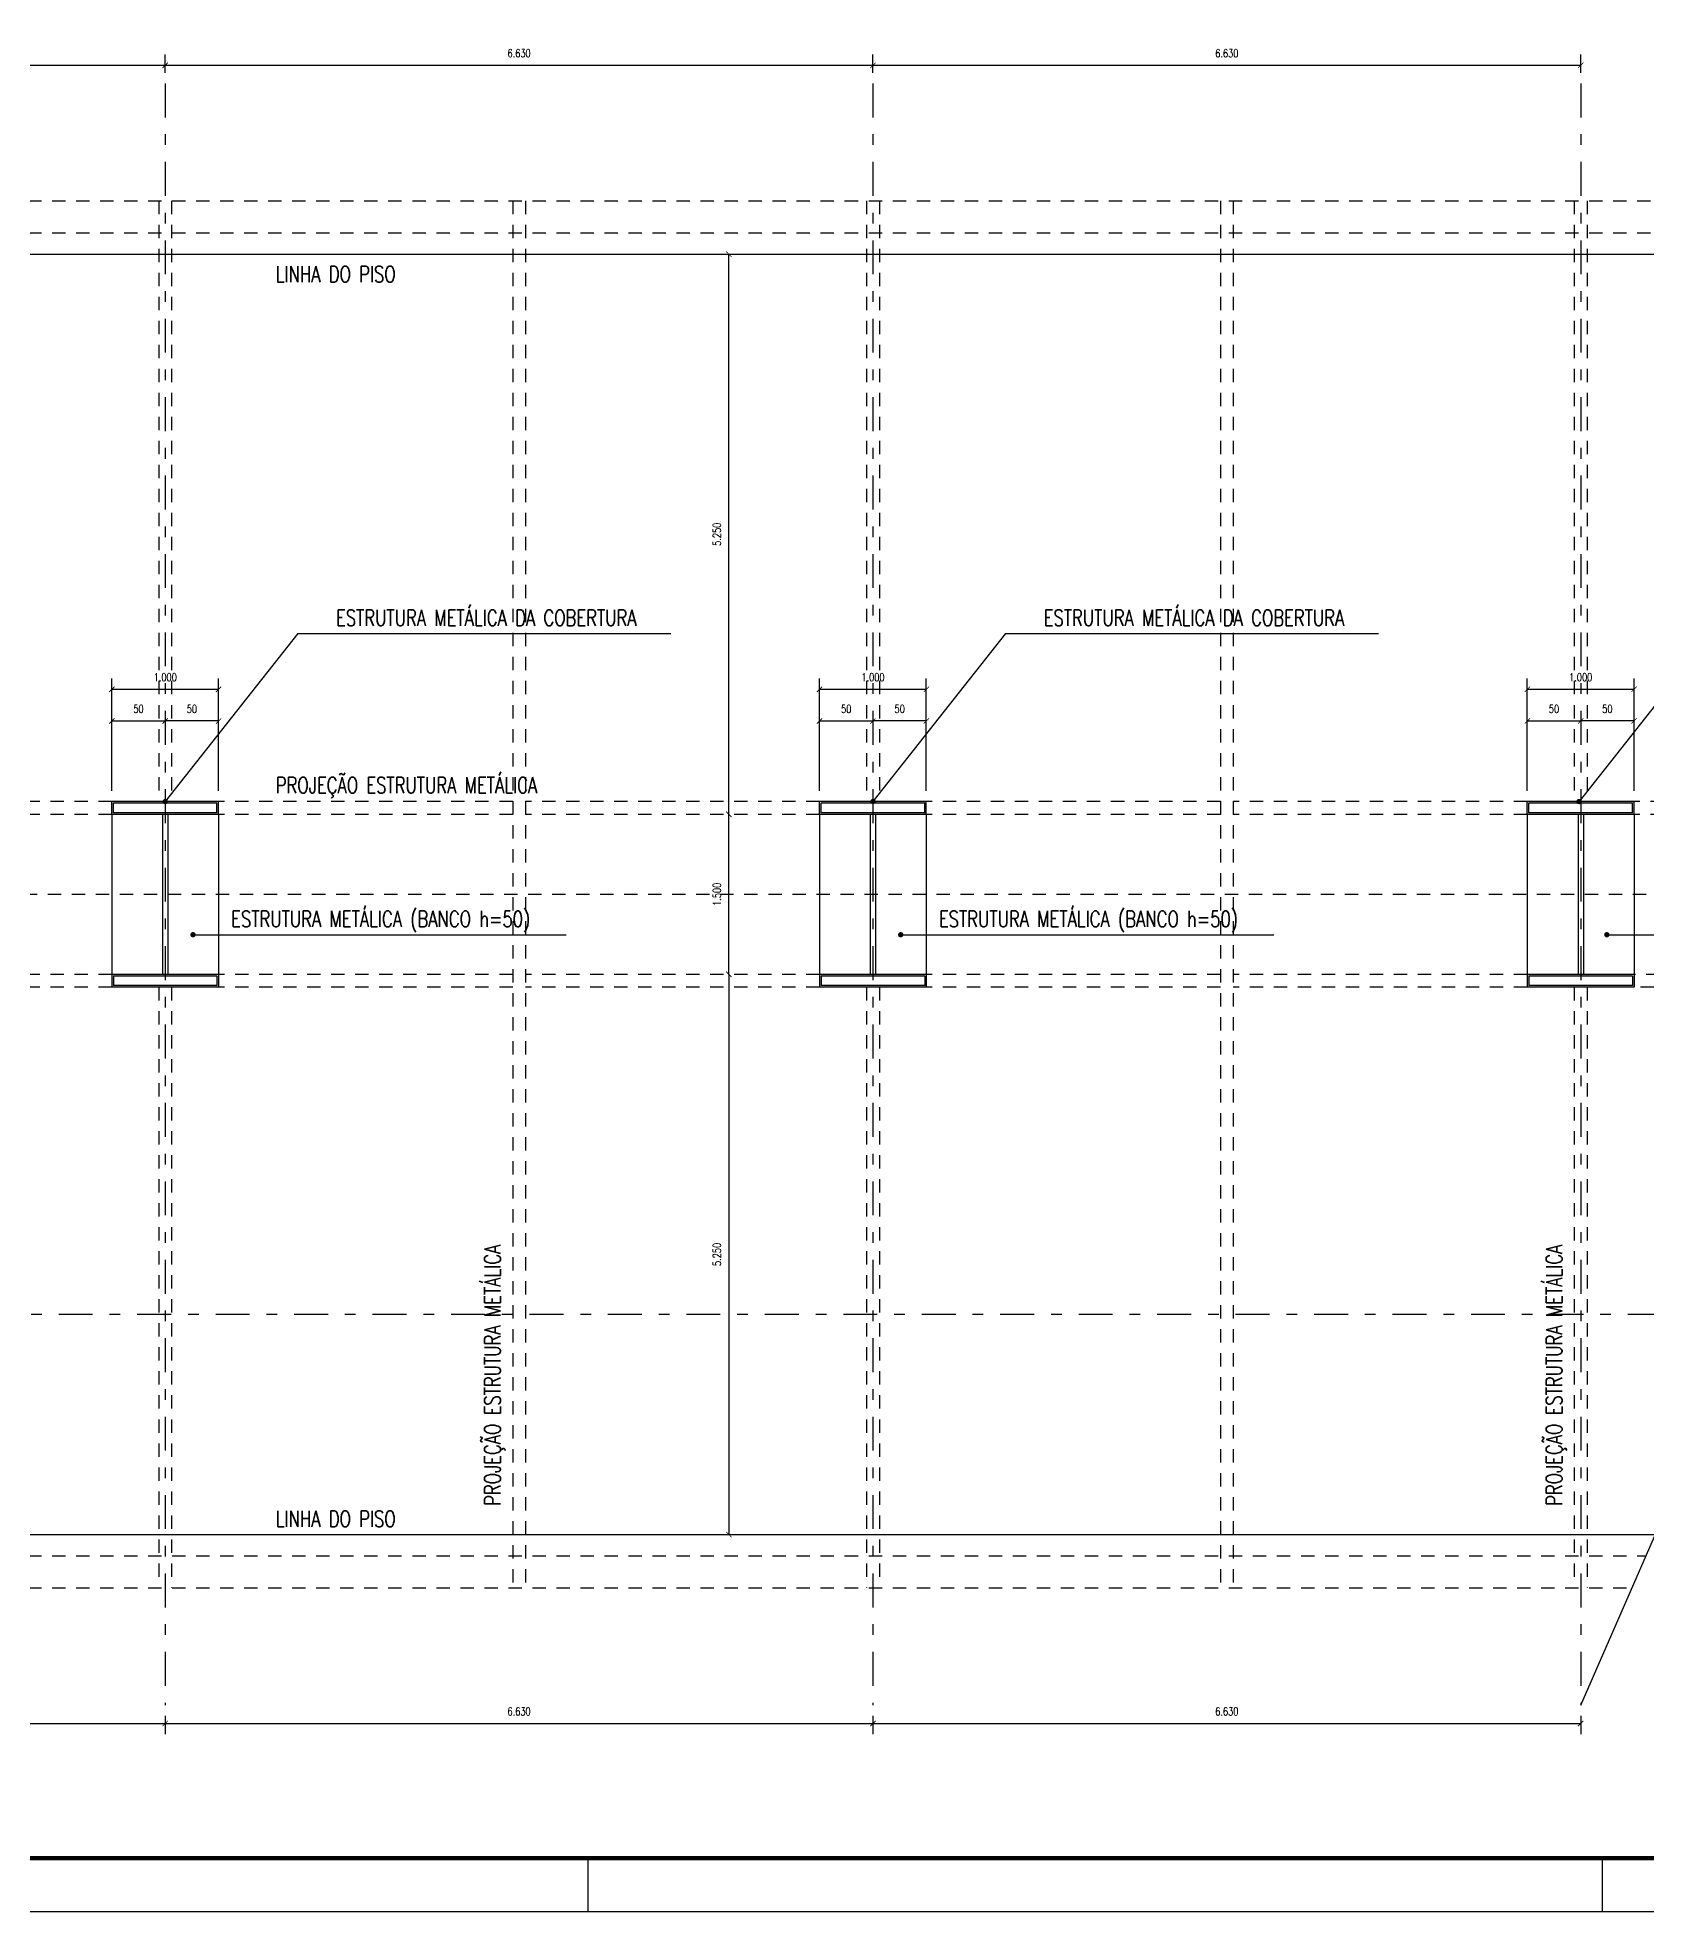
# Model space of a CAD drawing. Extents: x 231.8 to 328.5, y 64.7 to 125.7.
# Drawn here: x 294.85 to 309.92, y 64.69 to 82.26 of the extents above; entities that cross this region are included whole.
import ezdxf

# ---------------------------------------------------------------- set-up
doc = ezdxf.new("R2010")
doc.units = 0
doc.header["$LTSCALE"] = 0.1
doc.header["$MEASUREMENT"] = 0
doc.header["$PDMODE"] = 3
doc.linetypes.add('DASHDOT2', pattern=[12.7, 6.35, -3.175, 0, -3.175])
doc.linetypes.add('DASHED2', pattern=[0.375, 0.25, -0.125])
doc.layers.get('0').update_dxf_attribs({"linetype": 'CONTINUOUS'})
doc.layers.get('DEFPOINTS').update_dxf_attribs({"linetype": 'CONTINUOUS'})
for name, color, linetype in [('COTAS', 1, 'CONTINUOUS'), ('EIXO', 1, 'DASHDOT2'), ('ESTRUTURA_METÁLICA', 250, 'CONTINUOUS'), ('INDIC', 1, 'CONTINUOUS'), ('LINHA_DE_CORTE', 3, 'DASHDOT2'), ('PISO', 250, 'CONTINUOUS'), ('PRANCHA', 15, 'CONTINUOUS'), ('PROJEÇÃO', 7, 'DASHED2'), ('TEXTO_PISO_ÁREA', 1, 'CONTINUOUS')]:
    doc.layers.add(name, color=color, linetype=linetype)
doc.styles.add('STYLE1', font='romans.shx', dxfattribs={"width": 0.75, "height": 0.075})
doc.dimstyles.get("Standard").update_dxf_attribs({"dimtxt": 0.18, "dimasz": 0.18, "dimexe": 0.18, "dimexo": 0.0625, "dimgap": 0.09, "dimtad": 0, "dimtih": 1, "dimtoh": 1, "dimdec": 4, "dimzin": 0, "dimdsep": 46, "dimtxsty": 'Standard', "dimcen": 0.09, "dimadec": 0, "dimazin": 0, "dimtfac": 1, "dimtdec": 4, "dimtofl": 0, "dimtmove": 0, "dimatfit": 3, "dimfxl": 1, "dimtolj": 1, "dimtzin": 0, "dimarcsym": 0})

# ---------------------------------------------------------------- blocks, each defined once
blk = doc.blocks.new('_ARCHTICK')
at = {"color": 0, "linetype": 'ByBlock', "const_width": 0.15}
blk.add_lwpolyline([(-0.5, -0.5), (0.5, 0.5)], dxfattribs=at)
blk = doc.blocks.new('*D236')
at = {"color": 1, "linetype": 'ByBlock'}
for p, q in [((289.413, 66.527), (289.413, 66.356)), ((289.413, 66.456), (296.043, 66.456)), ((296.043, 66.527), (296.043, 66.356))]:
    blk.add_line(p, q, dxfattribs=at)
at = {"layer": 'DEFPOINTS', "color": 0, "linetype": 'ByBlock'}
for p in [(289.413, 66.627), (296.043, 66.627), (296.043, 66.456)]:
    blk.add_point(p, dxfattribs=at)
at = {"color": 1, "linetype": 'ByBlock', "xscale": 0.05, "yscale": 0.05, "zscale": 0.05, "rotation": 180}
blk.add_blockref('_ARCHTICK', (289.413, 66.456), dxfattribs=at)
at = {"color": 1, "linetype": 'ByBlock', "xscale": 0.05, "yscale": 0.05, "zscale": 0.05}
blk.add_blockref('_ARCHTICK', (296.043, 66.456), dxfattribs=at)
at = {"color": 60, "linetype": 'ByBlock', "insert": (292.728, 66.569), "char_height": 0.075, "attachment_point": 5, "style": 'STYLE1'}
blk.add_mtext('\\A1;6.630', dxfattribs=at)
blk = doc.blocks.new('*D237')
at = {"color": 1, "linetype": 'ByBlock'}
for p, q in [((296.043, 66.527), (296.043, 66.356)), ((296.043, 66.456), (302.673, 66.456)), ((302.673, 66.527), (302.673, 66.356))]:
    blk.add_line(p, q, dxfattribs=at)
at = {"layer": 'DEFPOINTS', "color": 0, "linetype": 'ByBlock'}
for p in [(296.043, 66.627), (302.673, 66.627), (302.673, 66.456)]:
    blk.add_point(p, dxfattribs=at)
at = {"color": 1, "linetype": 'ByBlock', "xscale": 0.05, "yscale": 0.05, "zscale": 0.05, "rotation": 180}
blk.add_blockref('_ARCHTICK', (296.043, 66.456), dxfattribs=at)
at = {"color": 1, "linetype": 'ByBlock', "xscale": 0.05, "yscale": 0.05, "zscale": 0.05}
blk.add_blockref('_ARCHTICK', (302.673, 66.456), dxfattribs=at)
at = {"color": 60, "linetype": 'ByBlock', "insert": (299.358, 66.569), "char_height": 0.075, "attachment_point": 5, "style": 'STYLE1'}
blk.add_mtext('\\A1;6.630', dxfattribs=at)
blk = doc.blocks.new('*D238')
at = {"color": 1, "linetype": 'ByBlock'}
for p, q in [((302.673, 66.527), (302.673, 66.356)), ((302.673, 66.456), (309.303, 66.456)), ((309.303, 66.527), (309.303, 66.356))]:
    blk.add_line(p, q, dxfattribs=at)
at = {"layer": 'DEFPOINTS', "color": 0, "linetype": 'ByBlock'}
for p in [(302.673, 66.627), (309.303, 66.627), (309.303, 66.456)]:
    blk.add_point(p, dxfattribs=at)
at = {"color": 1, "linetype": 'ByBlock', "xscale": 0.05, "yscale": 0.05, "zscale": 0.05, "rotation": 180}
blk.add_blockref('_ARCHTICK', (302.673, 66.456), dxfattribs=at)
at = {"color": 1, "linetype": 'ByBlock', "xscale": 0.05, "yscale": 0.05, "zscale": 0.05}
blk.add_blockref('_ARCHTICK', (309.303, 66.456), dxfattribs=at)
at = {"color": 60, "linetype": 'ByBlock', "insert": (305.988, 66.569), "char_height": 0.075, "attachment_point": 5, "style": 'STYLE1'}
blk.add_mtext('\\A1;6.630', dxfattribs=at)
blk = doc.blocks.new('*D249')
at = {"color": 1, "linetype": 'ByBlock'}
blk.add_line((288.063, 73.477), (288.063, 68.227), dxfattribs=at)
at = {"layer": 'DEFPOINTS', "color": 0, "linetype": 'ByBlock'}
for p in [(288.063, 73.477), (288.063, 68.227), (288.063, 68.227)]:
    blk.add_point(p, dxfattribs=at)
at = {"color": 1, "linetype": 'ByBlock', "xscale": 0.05, "yscale": 0.05, "zscale": 0.05}
for p, rotation in [((288.063, 73.477), 90), ((288.063, 68.227), 270)]:
    blk.add_blockref('_ARCHTICK', p, dxfattribs=dict(at, rotation=rotation))
at = {"color": 60, "linetype": 'ByBlock', "insert": (287.951, 70.852), "char_height": 0.075, "attachment_point": 5, "rotation": 90, "style": 'STYLE1'}
blk.add_mtext('\\A1;5.250', dxfattribs=at)
blk = doc.blocks.new('*D250')
at = {"color": 1, "linetype": 'ByBlock'}
blk.add_line((288.063, 73.477), (288.063, 74.977), dxfattribs=at)
at = {"layer": 'DEFPOINTS', "color": 0, "linetype": 'ByBlock'}
for p in [(288.063, 74.977), (288.063, 74.977), (288.063, 73.477)]:
    blk.add_point(p, dxfattribs=at)
at = {"color": 1, "linetype": 'ByBlock', "xscale": 0.05, "yscale": 0.05, "zscale": 0.05}
for p, rotation in [((288.063, 74.977), 90), ((288.063, 73.477), 270)]:
    blk.add_blockref('_ARCHTICK', p, dxfattribs=dict(at, rotation=rotation))
at = {"color": 60, "linetype": 'ByBlock', "insert": (287.951, 74.227), "char_height": 0.075, "attachment_point": 5, "rotation": 90, "style": 'STYLE1'}
blk.add_mtext('\\A1;1.500', dxfattribs=at)
blk = doc.blocks.new('*D251')
at = {"color": 1, "linetype": 'ByBlock'}
blk.add_line((288.063, 74.977), (288.063, 80.227), dxfattribs=at)
at = {"layer": 'DEFPOINTS', "color": 0, "linetype": 'ByBlock'}
for p in [(288.063, 80.227), (288.063, 80.227), (288.063, 74.977)]:
    blk.add_point(p, dxfattribs=at)
at = {"color": 1, "linetype": 'ByBlock', "xscale": 0.05, "yscale": 0.05, "zscale": 0.05}
for p, rotation in [((288.063, 80.227), 90), ((288.063, 74.977), 270)]:
    blk.add_blockref('_ARCHTICK', p, dxfattribs=dict(at, rotation=rotation))
at = {"color": 60, "linetype": 'ByBlock', "insert": (287.951, 77.602), "char_height": 0.075, "attachment_point": 5, "rotation": 90, "style": 'STYLE1'}
blk.add_mtext('\\A1;5.250', dxfattribs=at)
blk = doc.blocks.new('*D255')
at = {"color": 1, "linetype": 'ByBlock'}
for p, q in [((302.673, 81.927), (302.673, 82.097)), ((309.303, 81.927), (309.303, 82.097)), ((302.673, 81.997), (309.303, 81.997))]:
    blk.add_line(p, q, dxfattribs=at)
at = {"layer": 'DEFPOINTS', "color": 0, "linetype": 'ByBlock'}
for p in [(309.303, 81.997), (302.673, 81.827), (309.303, 81.827)]:
    blk.add_point(p, dxfattribs=at)
at = {"color": 1, "linetype": 'ByBlock', "xscale": 0.05, "yscale": 0.05, "zscale": 0.05, "rotation": 180}
blk.add_blockref('_ARCHTICK', (302.673, 81.997), dxfattribs=at)
at = {"color": 1, "linetype": 'ByBlock', "xscale": 0.05, "yscale": 0.05, "zscale": 0.05}
blk.add_blockref('_ARCHTICK', (309.303, 81.997), dxfattribs=at)
at = {"color": 60, "linetype": 'ByBlock', "insert": (305.988, 82.11), "char_height": 0.075, "attachment_point": 5, "style": 'STYLE1'}
blk.add_mtext('\\A1;6.630', dxfattribs=at)
blk = doc.blocks.new('*D254')
at = {"color": 1, "linetype": 'ByBlock'}
for p, q in [((296.043, 81.927), (296.043, 82.097)), ((302.673, 81.927), (302.673, 82.097)), ((296.043, 81.997), (302.673, 81.997))]:
    blk.add_line(p, q, dxfattribs=at)
at = {"layer": 'DEFPOINTS', "color": 0, "linetype": 'ByBlock'}
for p in [(302.673, 81.997), (296.043, 81.827), (302.673, 81.827)]:
    blk.add_point(p, dxfattribs=at)
at = {"color": 1, "linetype": 'ByBlock', "xscale": 0.05, "yscale": 0.05, "zscale": 0.05, "rotation": 180}
blk.add_blockref('_ARCHTICK', (296.043, 81.997), dxfattribs=at)
at = {"color": 1, "linetype": 'ByBlock', "xscale": 0.05, "yscale": 0.05, "zscale": 0.05}
blk.add_blockref('_ARCHTICK', (302.673, 81.997), dxfattribs=at)
at = {"color": 60, "linetype": 'ByBlock', "insert": (299.358, 82.11), "char_height": 0.075, "attachment_point": 5, "style": 'STYLE1'}
blk.add_mtext('\\A1;6.630', dxfattribs=at)
blk = doc.blocks.new('*D253')
at = {"color": 1, "linetype": 'ByBlock'}
for p, q in [((289.413, 81.927), (289.413, 82.097)), ((296.043, 81.927), (296.043, 82.097)), ((289.413, 81.997), (296.043, 81.997))]:
    blk.add_line(p, q, dxfattribs=at)
at = {"layer": 'DEFPOINTS', "color": 0, "linetype": 'ByBlock'}
for p in [(296.043, 81.997), (289.413, 81.827), (296.043, 81.827)]:
    blk.add_point(p, dxfattribs=at)
at = {"color": 1, "linetype": 'ByBlock', "xscale": 0.05, "yscale": 0.05, "zscale": 0.05, "rotation": 180}
blk.add_blockref('_ARCHTICK', (289.413, 81.997), dxfattribs=at)
at = {"color": 1, "linetype": 'ByBlock', "xscale": 0.05, "yscale": 0.05, "zscale": 0.05}
blk.add_blockref('_ARCHTICK', (296.043, 81.997), dxfattribs=at)
at = {"color": 60, "linetype": 'ByBlock', "insert": (292.728, 82.11), "char_height": 0.075, "attachment_point": 5, "style": 'STYLE1'}
blk.add_mtext('\\A1;6.630', dxfattribs=at)
blk = doc.blocks.new('*D261')
at = {"color": 1, "linetype": 'ByBlock'}
for p, q in [((288.913, 75.297), (288.913, 76.249)), ((289.913, 75.297), (289.913, 76.249)), ((288.913, 76.149), (289.913, 76.149))]:
    blk.add_line(p, q, dxfattribs=at)
at = {"layer": 'DEFPOINTS', "color": 0, "linetype": 'ByBlock'}
for p in [(289.913, 76.149), (288.913, 75.197), (289.913, 75.197)]:
    blk.add_point(p, dxfattribs=at)
at = {"color": 1, "linetype": 'ByBlock', "xscale": 0.05, "yscale": 0.05, "zscale": 0.05, "rotation": 180}
blk.add_blockref('_ARCHTICK', (288.913, 76.149), dxfattribs=at)
at = {"color": 1, "linetype": 'ByBlock', "xscale": 0.05, "yscale": 0.05, "zscale": 0.05}
blk.add_blockref('_ARCHTICK', (289.913, 76.149), dxfattribs=at)
at = {"color": 60, "linetype": 'ByBlock', "insert": (289.413, 76.262), "char_height": 0.075, "attachment_point": 5, "style": 'STYLE1'}
blk.add_mtext('\\A1;1.000', dxfattribs=at)
blk = doc.blocks.new('*D260')
at = {"color": 1, "linetype": 'ByBlock'}
for p, q in [((289.913, 75.197), (289.913, 75.952)), ((289.913, 75.852), (289.413, 75.852))]:
    blk.add_line(p, q, dxfattribs=at)
at = {"layer": 'DEFPOINTS', "color": 0, "linetype": 'ByBlock'}
for p in [(289.413, 75.852), (289.413, 75.852), (289.913, 75.097)]:
    blk.add_point(p, dxfattribs=at)
at = {"color": 1, "linetype": 'ByBlock', "xscale": 0.05, "yscale": 0.05, "zscale": 0.05, "rotation": 180}
blk.add_blockref('_ARCHTICK', (289.413, 75.852), dxfattribs=at)
at = {"color": 1, "linetype": 'ByBlock', "xscale": 0.05, "yscale": 0.05, "zscale": 0.05}
blk.add_blockref('_ARCHTICK', (289.913, 75.852), dxfattribs=at)
at = {"color": 60, "linetype": 'ByBlock', "insert": (289.663, 75.965), "char_height": 0.075, "attachment_point": 5, "style": 'STYLE1'}
blk.add_mtext('\\A1;50', dxfattribs=at)
blk = doc.blocks.new('*D259')
at = {"color": 1, "linetype": 'ByBlock'}
for p, q in [((288.913, 75.197), (288.913, 75.952)), ((288.913, 75.852), (289.413, 75.852))]:
    blk.add_line(p, q, dxfattribs=at)
at = {"layer": 'DEFPOINTS', "color": 0, "linetype": 'ByBlock'}
for p in [(289.413, 75.852), (289.413, 75.852), (288.913, 75.097)]:
    blk.add_point(p, dxfattribs=at)
at = {"color": 1, "linetype": 'ByBlock', "xscale": 0.05, "yscale": 0.05, "zscale": 0.05, "rotation": 180}
blk.add_blockref('_ARCHTICK', (288.913, 75.852), dxfattribs=at)
at = {"color": 1, "linetype": 'ByBlock', "xscale": 0.05, "yscale": 0.05, "zscale": 0.05}
blk.add_blockref('_ARCHTICK', (289.413, 75.852), dxfattribs=at)
at = {"color": 60, "linetype": 'ByBlock', "insert": (289.163, 75.965), "char_height": 0.075, "attachment_point": 5, "style": 'STYLE1'}
blk.add_mtext('\\A1;50', dxfattribs=at)
blk = doc.blocks.new('*D264')
at = {"color": 1, "linetype": 'ByBlock'}
for p, q in [((288.913, 75.297), (288.913, 76.249)), ((289.913, 75.297), (289.913, 76.249)), ((288.913, 76.149), (289.913, 76.149))]:
    blk.add_line(p, q, dxfattribs=at)
at = {"layer": 'DEFPOINTS', "color": 0, "linetype": 'ByBlock'}
for p in [(289.913, 76.149), (288.913, 75.197), (289.913, 75.197)]:
    blk.add_point(p, dxfattribs=at)
at = {"color": 1, "linetype": 'ByBlock', "xscale": 0.05, "yscale": 0.05, "zscale": 0.05, "rotation": 180}
blk.add_blockref('_ARCHTICK', (288.913, 76.149), dxfattribs=at)
at = {"color": 1, "linetype": 'ByBlock', "xscale": 0.05, "yscale": 0.05, "zscale": 0.05}
blk.add_blockref('_ARCHTICK', (289.913, 76.149), dxfattribs=at)
at = {"color": 60, "linetype": 'ByBlock', "insert": (289.413, 76.262), "char_height": 0.075, "attachment_point": 5, "style": 'STYLE1'}
blk.add_mtext('\\A1;1.000', dxfattribs=at)
blk = doc.blocks.new('*D263')
at = {"color": 1, "linetype": 'ByBlock'}
for p, q in [((289.913, 75.197), (289.913, 75.952)), ((289.913, 75.852), (289.413, 75.852))]:
    blk.add_line(p, q, dxfattribs=at)
at = {"layer": 'DEFPOINTS', "color": 0, "linetype": 'ByBlock'}
for p in [(289.413, 75.852), (289.413, 75.852), (289.913, 75.097)]:
    blk.add_point(p, dxfattribs=at)
at = {"color": 1, "linetype": 'ByBlock', "xscale": 0.05, "yscale": 0.05, "zscale": 0.05, "rotation": 180}
blk.add_blockref('_ARCHTICK', (289.413, 75.852), dxfattribs=at)
at = {"color": 1, "linetype": 'ByBlock', "xscale": 0.05, "yscale": 0.05, "zscale": 0.05}
blk.add_blockref('_ARCHTICK', (289.913, 75.852), dxfattribs=at)
at = {"color": 60, "linetype": 'ByBlock', "insert": (289.663, 75.965), "char_height": 0.075, "attachment_point": 5, "style": 'STYLE1'}
blk.add_mtext('\\A1;50', dxfattribs=at)
blk = doc.blocks.new('*D262')
at = {"color": 1, "linetype": 'ByBlock'}
for p, q in [((288.913, 75.197), (288.913, 75.952)), ((288.913, 75.852), (289.413, 75.852))]:
    blk.add_line(p, q, dxfattribs=at)
at = {"layer": 'DEFPOINTS', "color": 0, "linetype": 'ByBlock'}
for p in [(289.413, 75.852), (289.413, 75.852), (288.913, 75.097)]:
    blk.add_point(p, dxfattribs=at)
at = {"color": 1, "linetype": 'ByBlock', "xscale": 0.05, "yscale": 0.05, "zscale": 0.05, "rotation": 180}
blk.add_blockref('_ARCHTICK', (288.913, 75.852), dxfattribs=at)
at = {"color": 1, "linetype": 'ByBlock', "xscale": 0.05, "yscale": 0.05, "zscale": 0.05}
blk.add_blockref('_ARCHTICK', (289.413, 75.852), dxfattribs=at)
at = {"color": 60, "linetype": 'ByBlock', "insert": (289.163, 75.965), "char_height": 0.075, "attachment_point": 5, "style": 'STYLE1'}
blk.add_mtext('\\A1;50', dxfattribs=at)
blk = doc.blocks.new('*D267')
at = {"color": 1, "linetype": 'ByBlock'}
for p, q in [((288.913, 75.297), (288.913, 76.249)), ((289.913, 75.297), (289.913, 76.249)), ((288.913, 76.149), (289.913, 76.149))]:
    blk.add_line(p, q, dxfattribs=at)
at = {"layer": 'DEFPOINTS', "color": 0, "linetype": 'ByBlock'}
for p in [(289.913, 76.149), (288.913, 75.197), (289.913, 75.197)]:
    blk.add_point(p, dxfattribs=at)
at = {"color": 1, "linetype": 'ByBlock', "xscale": 0.05, "yscale": 0.05, "zscale": 0.05, "rotation": 180}
blk.add_blockref('_ARCHTICK', (288.913, 76.149), dxfattribs=at)
at = {"color": 1, "linetype": 'ByBlock', "xscale": 0.05, "yscale": 0.05, "zscale": 0.05}
blk.add_blockref('_ARCHTICK', (289.913, 76.149), dxfattribs=at)
at = {"color": 60, "linetype": 'ByBlock', "insert": (289.413, 76.262), "char_height": 0.075, "attachment_point": 5, "style": 'STYLE1'}
blk.add_mtext('\\A1;1.000', dxfattribs=at)
blk = doc.blocks.new('*D266')
at = {"color": 1, "linetype": 'ByBlock'}
for p, q in [((289.913, 75.197), (289.913, 75.952)), ((289.913, 75.852), (289.413, 75.852))]:
    blk.add_line(p, q, dxfattribs=at)
at = {"layer": 'DEFPOINTS', "color": 0, "linetype": 'ByBlock'}
for p in [(289.413, 75.852), (289.413, 75.852), (289.913, 75.097)]:
    blk.add_point(p, dxfattribs=at)
at = {"color": 1, "linetype": 'ByBlock', "xscale": 0.05, "yscale": 0.05, "zscale": 0.05, "rotation": 180}
blk.add_blockref('_ARCHTICK', (289.413, 75.852), dxfattribs=at)
at = {"color": 1, "linetype": 'ByBlock', "xscale": 0.05, "yscale": 0.05, "zscale": 0.05}
blk.add_blockref('_ARCHTICK', (289.913, 75.852), dxfattribs=at)
at = {"color": 60, "linetype": 'ByBlock', "insert": (289.663, 75.965), "char_height": 0.075, "attachment_point": 5, "style": 'STYLE1'}
blk.add_mtext('\\A1;50', dxfattribs=at)
blk = doc.blocks.new('*D265')
at = {"color": 1, "linetype": 'ByBlock'}
for p, q in [((288.913, 75.197), (288.913, 75.952)), ((288.913, 75.852), (289.413, 75.852))]:
    blk.add_line(p, q, dxfattribs=at)
at = {"layer": 'DEFPOINTS', "color": 0, "linetype": 'ByBlock'}
for p in [(289.413, 75.852), (289.413, 75.852), (288.913, 75.097)]:
    blk.add_point(p, dxfattribs=at)
at = {"color": 1, "linetype": 'ByBlock', "xscale": 0.05, "yscale": 0.05, "zscale": 0.05, "rotation": 180}
blk.add_blockref('_ARCHTICK', (288.913, 75.852), dxfattribs=at)
at = {"color": 1, "linetype": 'ByBlock', "xscale": 0.05, "yscale": 0.05, "zscale": 0.05}
blk.add_blockref('_ARCHTICK', (289.413, 75.852), dxfattribs=at)
at = {"color": 60, "linetype": 'ByBlock', "insert": (289.163, 75.965), "char_height": 0.075, "attachment_point": 5, "style": 'STYLE1'}
blk.add_mtext('\\A1;50', dxfattribs=at)

msp = doc.modelspace()

# ---------------------------------------------------------------- hatches: boundary and pattern name
at = {"layer": 'ESTRUTURA_METÁLICA'}
h = msp.add_hatch(color=256, dxfattribs=at)
h.paths.add_polyline_path([(296.5429, 75.0967), (296.0429, 75.0967), (296.0429, 75.0817), (296.5279, 75.0817), (296.5279, 74.9917), (296.0429, 74.9917), (296.0429, 74.9767), (296.5429, 74.9767)])
h.paths.add_polyline_path([(296.0429, 75.0967), (295.5429, 75.0967), (295.5429, 74.9767), (296.0429, 74.9767), (296.0429, 74.9917), (295.5579, 74.9917), (295.5579, 75.0817), (296.0429, 75.0817)])
h = msp.add_hatch(color=256, dxfattribs=at)
h.paths.add_polyline_path([(303.1729, 75.0967), (302.6729, 75.0967), (302.6729, 75.0817), (303.1579, 75.0817), (303.1579, 74.9917), (302.6729, 74.9917), (302.6729, 74.9767), (303.1729, 74.9767)])
h.paths.add_polyline_path([(302.6729, 75.0967), (302.1729, 75.0967), (302.1729, 74.9767), (302.6729, 74.9767), (302.6729, 74.9917), (302.1879, 74.9917), (302.1879, 75.0817), (302.6729, 75.0817)])
h = msp.add_hatch(color=256, dxfattribs=at)
h.paths.add_polyline_path([(309.8029, 75.0967), (309.3029, 75.0967), (309.3029, 75.0817), (309.7879, 75.0817), (309.7879, 74.9917), (309.3029, 74.9917), (309.3029, 74.9767), (309.8029, 74.9767)])
h.paths.add_polyline_path([(309.3029, 75.0967), (308.8029, 75.0967), (308.8029, 74.9767), (309.3029, 74.9767), (309.3029, 74.9917), (308.8179, 74.9917), (308.8179, 75.0817), (309.3029, 75.0817)])
h = msp.add_hatch(color=256, dxfattribs=at)
h.paths.add_polyline_path([(296.5429, 73.3567), (296.0429, 73.3567), (296.0429, 73.3717), (296.5279, 73.3717), (296.5279, 73.4617), (296.0429, 73.4617), (296.0429, 73.4767), (296.5429, 73.4767)])
h.paths.add_polyline_path([(296.0429, 73.3567), (295.5429, 73.3567), (295.5429, 73.4767), (296.0429, 73.4767), (296.0429, 73.4617), (295.5579, 73.4617), (295.5579, 73.3717), (296.0429, 73.3717)])
h = msp.add_hatch(color=256, dxfattribs=at)
h.paths.add_polyline_path([(303.1729, 73.3567), (302.6729, 73.3567), (302.6729, 73.3717), (303.1579, 73.3717), (303.1579, 73.4617), (302.6729, 73.4617), (302.6729, 73.4767), (303.1729, 73.4767)])
h.paths.add_polyline_path([(302.6729, 73.3567), (302.1729, 73.3567), (302.1729, 73.4767), (302.6729, 73.4767), (302.6729, 73.4617), (302.1879, 73.4617), (302.1879, 73.3717), (302.6729, 73.3717)])
h = msp.add_hatch(color=256, dxfattribs=at)
h.paths.add_polyline_path([(309.8029, 73.3567), (309.3029, 73.3567), (309.3029, 73.3717), (309.7879, 73.3717), (309.7879, 73.4617), (309.3029, 73.4617), (309.3029, 73.4767), (309.8029, 73.4767)])
h.paths.add_polyline_path([(309.3029, 73.3567), (308.8029, 73.3567), (308.8029, 73.4767), (309.3029, 73.4767), (309.3029, 73.4617), (308.8179, 73.4617), (308.8179, 73.3717), (309.3029, 73.3717)])

# ---------------------------------------------------------------- linework, layer by layer
msp.add_line((309.3029, 66.6267), (315.9329, 81.8267))
at = {"layer": 'EIXO', "ltscale": 0.5}
for p, q in [((296.0429, 81.8267), (296.0429, 66.6267)), ((302.6729, 81.8267), (302.6729, 66.6267)), ((309.3029, 81.8267), (309.3029, 66.6267))]:
    msp.add_line(p, q, dxfattribs=at)
at = {"layer": 'ESTRUTURA_METÁLICA'}
for p, q in [((296.5429, 75.0967), (295.5429, 75.0967)), ((295.5429, 74.9767), (295.5429, 75.0967)), ((296.5279, 75.0817), (295.5579, 75.0817)), ((295.5579, 74.9917), (295.5579, 75.0817)), ((296.5279, 74.9917), (296.5279, 75.0817)), ((296.5429, 74.9767), (296.5429, 75.0967)), ((296.5429, 74.9767), (296.5429, 75.0967)), ((303.1729, 75.0967), (302.1729, 75.0967)), ((302.1729, 74.9767), (302.1729, 75.0967)), ((303.1579, 75.0817), (302.1879, 75.0817)), ((302.1879, 74.9917), (302.1879, 75.0817)), ((303.1579, 74.9917), (303.1579, 75.0817)), ((303.1729, 74.9767), (303.1729, 75.0967)), ((303.1729, 74.9767), (303.1729, 75.0967)), ((309.8029, 75.0967), (308.8029, 75.0967)), ((308.8029, 74.9767), (308.8029, 75.0967)), ((309.7879, 75.0817), (308.8179, 75.0817)), ((308.8179, 74.9917), (308.8179, 75.0817)), ((309.7879, 74.9917), (309.7879, 75.0817)), ((309.8029, 74.9767), (309.8029, 75.0967)), ((309.8029, 74.9767), (309.8029, 75.0967)), ((296.5429, 74.9767), (295.5429, 74.9767)), ((295.5429, 74.9767), (295.5429, 73.4767)), ((296.5279, 74.9917), (295.5579, 74.9917)), ((296.0179, 74.9767), (296.0179, 73.4767)), ((296.0679, 74.9767), (296.0679, 73.4767)), ((296.5429, 74.9767), (296.5429, 73.4767)), ((303.1729, 74.9767), (302.1729, 74.9767)), ((302.1729, 74.9767), (302.1729, 73.4767)), ((303.1579, 74.9917), (302.1879, 74.9917)), ((302.6479, 74.9767), (302.6479, 73.4767)), ((302.6979, 74.9767), (302.6979, 73.4767)), ((303.1729, 74.9767), (303.1729, 73.4767)), ((309.8029, 74.9767), (308.8029, 74.9767)), ((308.8029, 74.9767), (308.8029, 73.4767)), ((309.7879, 74.9917), (308.8179, 74.9917)), ((309.2779, 74.9767), (309.2779, 73.4767)), ((309.3279, 74.9767), (309.3279, 73.4767)), ((309.8029, 74.9767), (309.8029, 73.4767)), ((295.5429, 73.4767), (295.5429, 73.3567)), ((296.5429, 73.4767), (295.5429, 73.4767)), ((295.5579, 73.4617), (295.5579, 73.3717)), ((296.5279, 73.4617), (295.5579, 73.4617)), ((296.5279, 73.4617), (296.5279, 73.3717)), ((296.5429, 73.4767), (296.5429, 73.3567)), ((296.5429, 73.4767), (296.5429, 73.3567)), ((302.1729, 73.4767), (302.1729, 73.3567)), ((303.1729, 73.4767), (302.1729, 73.4767)), ((302.1879, 73.4617), (302.1879, 73.3717)), ((303.1579, 73.4617), (302.1879, 73.4617)), ((303.1579, 73.4617), (303.1579, 73.3717)), ((303.1729, 73.4767), (303.1729, 73.3567)), ((303.1729, 73.4767), (303.1729, 73.3567)), ((308.8029, 73.4767), (308.8029, 73.3567)), ((309.8029, 73.4767), (308.8029, 73.4767)), ((308.8179, 73.4617), (308.8179, 73.3717)), ((309.7879, 73.4617), (308.8179, 73.4617)), ((309.7879, 73.4617), (309.7879, 73.3717)), ((309.8029, 73.4767), (309.8029, 73.3567)), ((309.8029, 73.4767), (309.8029, 73.3567)), ((296.5429, 73.3567), (295.5429, 73.3567)), ((296.5279, 73.3717), (295.5579, 73.3717)), ((303.1729, 73.3567), (302.1729, 73.3567)), ((303.1579, 73.3717), (302.1879, 73.3717)), ((309.8029, 73.3567), (308.8029, 73.3567)), ((309.7879, 73.3717), (308.8179, 73.3717))]:
    msp.add_line(p, q, dxfattribs=at)
at = {"layer": 'INDIC'}
for p, q in [((297.2849, 76.6712), (296.0429, 75.0967)), ((297.2849, 76.6712), (300.7799, 76.6712)), ((303.9149, 76.6712), (302.6729, 75.0967)), ((303.9149, 76.6712), (307.4099, 76.6712)), ((310.5299, 76.6712), (309.2879, 75.0967)), ((296.3032, 73.8486), (299.7981, 73.8486)), ((302.9332, 73.8486), (306.4281, 73.8486)), ((309.5482, 73.8486), (313.0431, 73.8486))]:
    msp.add_line(p, q, dxfattribs=at)
at = {"layer": 'INDIC', "const_width": 0.025}
for points in [[(296.0304, 75.0967, 1), (296.0554, 75.0967, 1)], [(302.6604, 75.0967, 1), (302.6854, 75.0967, 1)], [(309.2754, 75.0967, 1), (309.3004, 75.0967, 1)], [(296.2907, 73.8486, 1), (296.3157, 73.8486, 1)], [(302.9207, 73.8486, 1), (302.9457, 73.8486, 1)], [(309.5357, 73.8486, 1), (309.5607, 73.8486, 1)]]:
    msp.add_lwpolyline(points, format="xyb", close=True, dxfattribs=at)
at = {"layer": 'LINHA_DE_CORTE', "ltscale": 0.5}
msp.add_line((313.0032, 70.2878), (282.3047, 70.2878), dxfattribs=at)
at = {"layer": 'PISO'}
for p, q in [((283.7829, 80.2267), (315.235, 80.2267)), ((283.7829, 68.2267), (310.0008, 68.2267))]:
    msp.add_line(p, q, dxfattribs=at)
at = {"layer": 'PRANCHA', "color": 250}
for p, q in [((300.0028, 65.1938), (300.0028, 64.6938)), ((309.5028, 65.1938), (309.5028, 64.6938)), ((279.7528, 64.6938), (328.5028, 64.6938))]:
    msp.add_line(p, q, dxfattribs=at)
at = {"layer": 'PRANCHA', "color": 250, "const_width": 0.04}
msp.add_lwpolyline([(328.0028, 92.6938), (281.0028, 92.6938), (281.0028, 65.1938), (328.0028, 65.1938), (328.0028, 92.6938)], dxfattribs=at)
at = {"layer": 'PROJEÇÃO', "ltscale": 5}
for p, q in [((283.2829, 80.7267), (315.4531, 80.7267)), ((295.9829, 80.7267), (295.9829, 75.0967)), ((296.1029, 80.7267), (296.1029, 75.0967)), ((299.2979, 80.7267), (299.2979, 67.7267)), ((299.4179, 80.7267), (299.4179, 67.7267)), ((302.6129, 80.7267), (302.6129, 75.0967)), ((302.7329, 80.7267), (302.7329, 75.0967)), ((305.9279, 80.7267), (305.9279, 67.7267)), ((306.0479, 80.7267), (306.0479, 67.7267)), ((309.2429, 80.7267), (309.2429, 75.0967)), ((309.3629, 80.7267), (309.3629, 75.0967)), ((283.2829, 80.4267), (315.3223, 80.4267)), ((295.5429, 75.0967), (292.7879, 75.0967)), ((299.2979, 75.0967), (296.5429, 75.0967)), ((302.1729, 75.0967), (299.4179, 75.0967)), ((305.9279, 75.0967), (303.1729, 75.0967)), ((308.8029, 75.0967), (306.0479, 75.0967)), ((312.5579, 75.0967), (309.8029, 75.0967)), ((295.5429, 74.9767), (292.7879, 74.9767)), ((299.2979, 74.9767), (296.5429, 74.9767)), ((302.1729, 74.9767), (299.4179, 74.9767)), ((305.9279, 74.9767), (303.1729, 74.9767)), ((308.8029, 74.9767), (306.0479, 74.9767)), ((312.5579, 74.9767), (309.8029, 74.9767)), ((312.6179, 74.2267), (283.2829, 74.2267)), ((295.5429, 73.4767), (292.7879, 73.4767)), ((299.2979, 73.4767), (296.5429, 73.4767)), ((302.1729, 73.4767), (299.4179, 73.4767)), ((305.9279, 73.4767), (303.1729, 73.4767)), ((308.8029, 73.4767), (306.0479, 73.4767)), ((312.2908, 73.4767), (309.8029, 73.4767)), ((295.5429, 73.3567), (292.7879, 73.3567)), ((295.9829, 73.3567), (295.9829, 67.7267)), ((296.1029, 73.3567), (296.1029, 67.7267)), ((299.2979, 73.3567), (296.5429, 73.3567)), ((302.1729, 73.3567), (299.4179, 73.3567)), ((302.6129, 73.3567), (302.6129, 67.7267)), ((302.7329, 73.3567), (302.7329, 67.7267)), ((305.9279, 73.3567), (303.1729, 73.3567)), ((308.8029, 73.3567), (306.0479, 73.3567)), ((309.2429, 73.3567), (309.2429, 67.7267)), ((309.3629, 73.3567), (309.3629, 67.7267)), ((312.2384, 73.3567), (309.8029, 73.3567)), ((283.2829, 68.0267), (309.9136, 68.0267)), ((283.2829, 67.7267), (309.7827, 67.7267))]:
    msp.add_line(p, q, dxfattribs=at)

# ---------------------------------------------------------------- texts
at = {"layer": 'TEXTO_PISO_ÁREA', "style": 'STYLE1', "width": 0.75}
for s, p in [('LINHA DO PISO', (297.0787, 79.965)), ('ESTRUTURA METÁLICA DA COBERTURA', (297.643, 76.744)), ('ESTRUTURA METÁLICA DA COBERTURA', (304.273, 76.744)), ('PROJEÇÃO ESTRUTURA METÁLICA', (297.0787, 75.1753)), ('ESTRUTURA METÁLICA (BANCO h=50)', (296.6612, 73.9214)), ('ESTRUTURA METÁLICA (BANCO h=50)', (303.2912, 73.9214)), ('LINHA DO PISO', (297.0787, 68.2986))]:
    msp.add_text(s, height=0.15, dxfattribs=at).set_placement(p)
for p in [(299.1836, 68.4952), (309.1286, 68.4952)]:
    msp.add_text('PROJEÇÃO ESTRUTURA METÁLICA', height=0.15, rotation=90, dxfattribs=at).set_placement(p)

# ---------------------------------------------------------------- dimensions: what is measured, and where the dimension line sits
at = {"layer": 'COTAS'}
for base, p1, p2, picture, middle in [((296.0429, 81.9971), (289.4129, 81.8267), (296.0429, 81.8267), '*D253', (292.7279, 82.1096)), ((302.6729, 81.9971), (296.0429, 81.8267), (302.6729, 81.8267), '*D254', (299.3579, 82.1096)), ((309.3029, 81.9971), (302.6729, 81.8267), (309.3029, 81.8267), '*D255', (305.9879, 82.1096))]:
    dim = msp.add_linear_dim(base=base, p1=p1, p2=p2, angle=180, dimstyle='Standard', override={"dimtxt": 0.075, "dimasz": 0.05, "dimexe": 0.1, "dimexo": 0.1, "dimgap": 0.075, "dimtad": 1, "dimtih": 0, "dimtoh": 0, "dimdec": 3, "dimtxsty": 'STYLE1', "dimblk1": 'ARCHTICK', "dimblk2": 'ARCHTICK', "dimsah": 1, "dimcen": 0, "dimclrd": 1, "dimclre": 1, "dimclrt": 60, "dimtdec": 3, "dimtofl": 1}, dxfattribs=at)
    dim.commit()
    dim.dimension.update_dxf_attribs({"geometry": picture, "text_midpoint": middle})
for base, p1, p2, picture, middle in [((301.3235, 80.2267), (301.3235, 74.9767), (301.3235, 80.2267), '*D251', (301.211, 77.6017)), ((301.3235, 74.9767), (301.3235, 73.4767), (301.3235, 74.9767), '*D250', (301.211, 74.2267)), ((301.3235, 68.2267), (301.3235, 73.4767), (301.3235, 68.2267), '*D249', (301.211, 70.8517))]:
    dim = msp.add_linear_dim(base=base, p1=p1, p2=p2, angle=90, dimstyle='Standard', override={"dimtxt": 0.075, "dimasz": 0.05, "dimexe": 0.1, "dimexo": 0.1, "dimgap": 0.075, "dimtad": 1, "dimtih": 0, "dimtoh": 0, "dimdec": 3, "dimtxsty": 'STYLE1', "dimblk1": 'ARCHTICK', "dimblk2": 'ARCHTICK', "dimsah": 1, "dimcen": 0, "dimclrd": 1, "dimclre": 1, "dimclrt": 60, "dimtdec": 3, "dimtofl": 1}, dxfattribs=at)
    dim.commit()
    dim.dimension.update_dxf_attribs({"geometry": picture, "text_midpoint": middle, "insert": (13.26, 0)})
for base, p1, p2, picture, middle, set_off in [((296.5429, 76.149), (295.5429, 75.1967), (296.5429, 75.1967), '*D261', (296.0429, 76.2615), (6.63, 0)), ((303.1729, 76.149), (302.1729, 75.1967), (303.1729, 75.1967), '*D264', (302.6729, 76.2615), (13.26, 0)), ((309.8029, 76.149), (308.8029, 75.1967), (309.8029, 75.1967), '*D267', (309.3029, 76.2615), (19.89, 0))]:
    dim = msp.add_linear_dim(base=base, p1=p1, p2=p2, dimstyle='Standard', override={"dimtxt": 0.075, "dimasz": 0.05, "dimexe": 0.1, "dimexo": 0.1, "dimgap": 0.075, "dimtad": 1, "dimtih": 0, "dimtoh": 0, "dimdec": 3, "dimtxsty": 'STYLE1', "dimblk1": 'ARCHTICK', "dimblk2": 'ARCHTICK', "dimsah": 1, "dimcen": 0, "dimclrd": 1, "dimclre": 1, "dimclrt": 60, "dimtdec": 3, "dimtofl": 1}, dxfattribs=at)
    dim.commit()
    dim.dimension.update_dxf_attribs({"geometry": picture, "text_midpoint": middle, "insert": set_off})
for base, p1, p2, picture, middle, set_off in [((296.0429, 75.8525), (295.5429, 75.0967), (296.0429, 75.8525), '*D259', (295.7929, 75.965), (6.63, 0)), ((296.0429, 75.8525), (296.5429, 75.0967), (296.0429, 75.8525), '*D260', (296.2929, 75.965), (6.63, 0)), ((302.6729, 75.8525), (302.1729, 75.0967), (302.6729, 75.8525), '*D262', (302.4229, 75.965), (13.26, 0)), ((302.6729, 75.8525), (303.1729, 75.0967), (302.6729, 75.8525), '*D263', (302.9229, 75.965), (13.26, 0)), ((309.3029, 75.8525), (308.8029, 75.0967), (309.3029, 75.8525), '*D265', (309.0529, 75.965), (19.89, 0)), ((309.3029, 75.8525), (309.8029, 75.0967), (309.3029, 75.8525), '*D266', (309.5529, 75.965), (19.89, 0))]:
    dim = msp.add_linear_dim(base=base, p1=p1, p2=p2, text='50', dimstyle='Standard', override={"dimtxt": 0.075, "dimasz": 0.05, "dimexe": 0.1, "dimexo": 0.1, "dimgap": 0.075, "dimtad": 1, "dimtih": 0, "dimtoh": 0, "dimdec": 3, "dimtxsty": 'STYLE1', "dimblk1": 'ARCHTICK', "dimblk2": 'ARCHTICK', "dimsah": 1, "dimcen": 0, "dimclrd": 1, "dimclre": 1, "dimclrt": 60, "dimtdec": 3, "dimtofl": 1}, dxfattribs=at)
    dim.commit()
    dim.dimension.update_dxf_attribs({"geometry": picture, "text_midpoint": middle, "insert": set_off})
for base, p1, p2, picture, middle in [((296.0429, 66.4562), (289.4129, 66.6267), (296.0429, 66.6267), '*D236', (292.7279, 66.5687)), ((302.6729, 66.4562), (296.0429, 66.6267), (302.6729, 66.6267), '*D237', (299.3579, 66.5687)), ((309.3029, 66.4562), (302.6729, 66.6267), (309.3029, 66.6267), '*D238', (305.9879, 66.5687))]:
    dim = msp.add_linear_dim(base=base, p1=p1, p2=p2, dimstyle='Standard', override={"dimtxt": 0.075, "dimasz": 0.05, "dimexe": 0.1, "dimexo": 0.1, "dimgap": 0.075, "dimtad": 1, "dimtih": 0, "dimtoh": 0, "dimdec": 3, "dimtxsty": 'STYLE1', "dimblk1": 'ARCHTICK', "dimblk2": 'ARCHTICK', "dimsah": 1, "dimcen": 0, "dimclrd": 1, "dimclre": 1, "dimclrt": 60, "dimtdec": 3, "dimtofl": 1}, dxfattribs=at)
    dim.commit()
    dim.dimension.update_dxf_attribs({"geometry": picture, "text_midpoint": middle})

doc.saveas('drawing.dxf')
